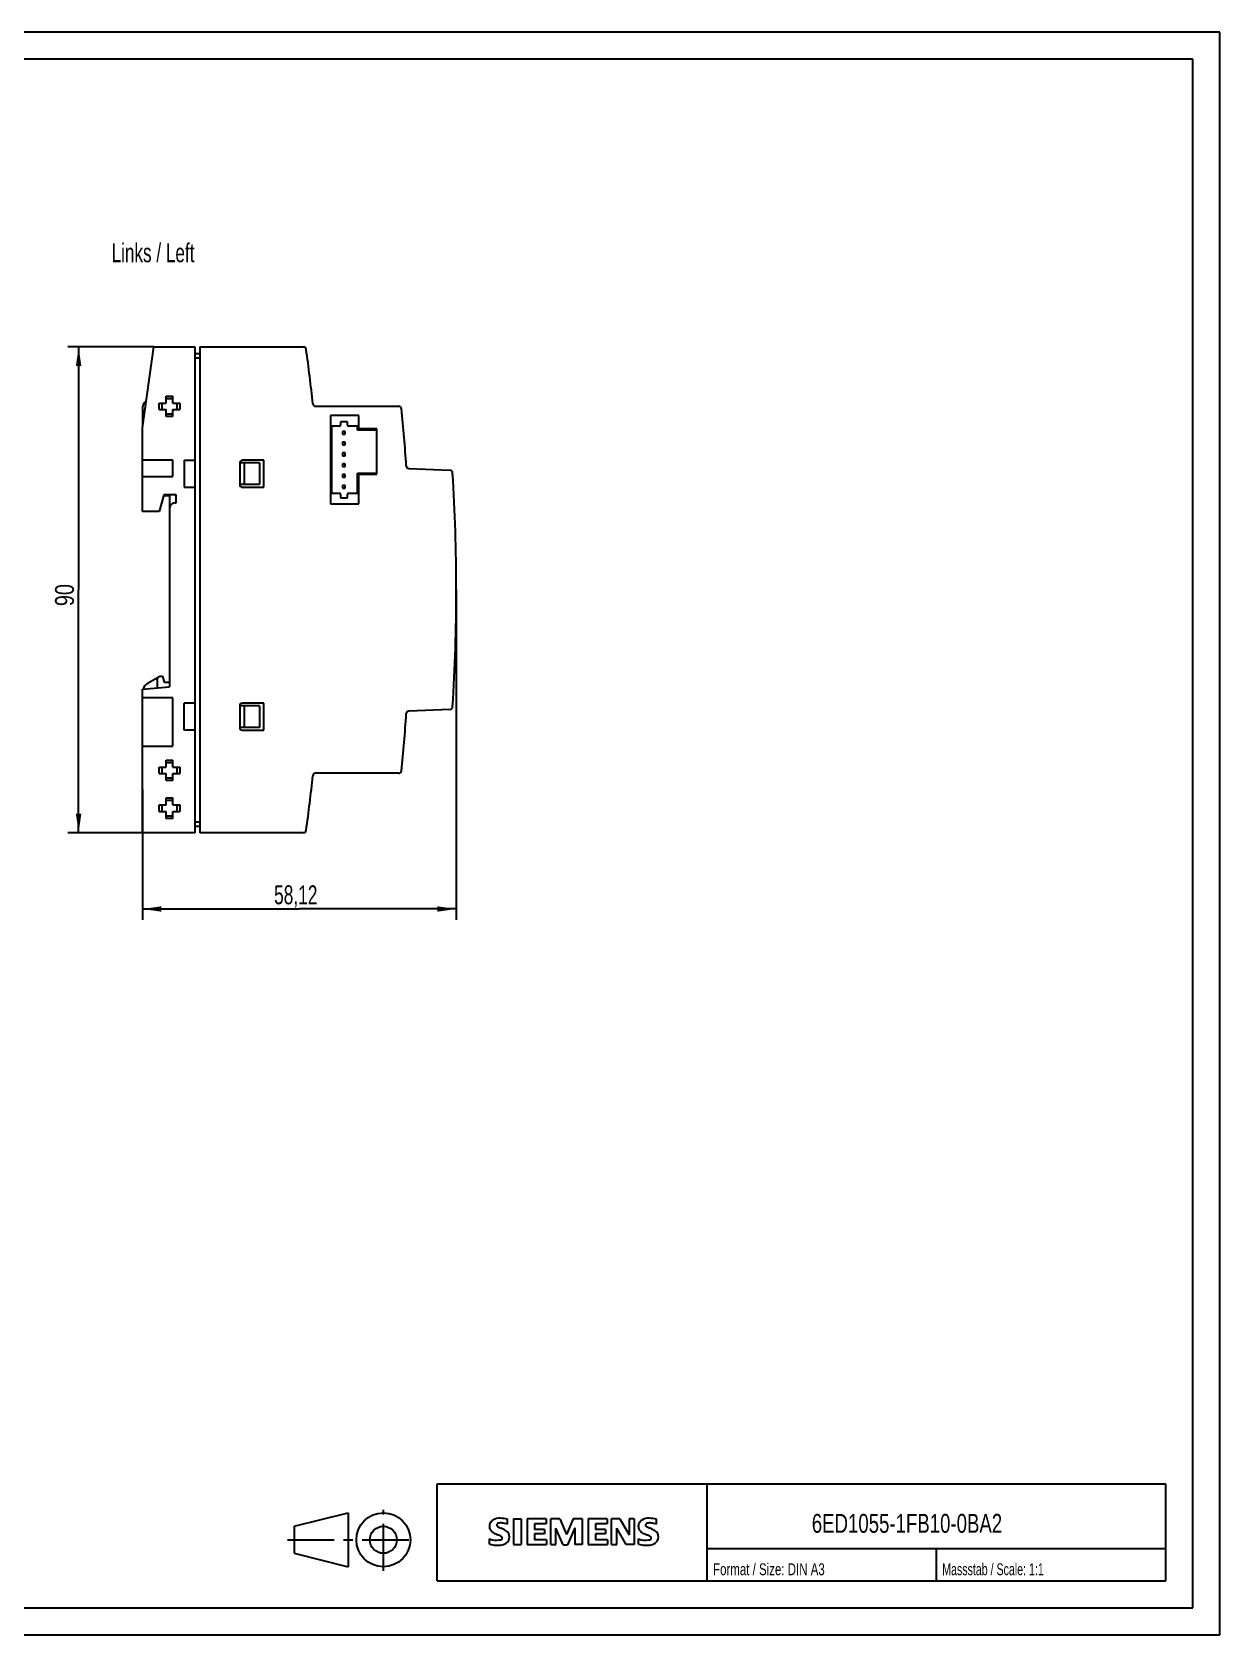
# Model space of a CAD drawing. Extents: x 0 to 420, y 0 to 297.
# Drawn here: x 199.9 to 420, y 0 to 297 of the extents above; entities that cross this region are included whole.
import ezdxf

# ---------------------------------------------------------------- set-up
doc = ezdxf.new("R2010")
doc.units = 0
doc.header["$LTSCALE"] = 23.1
doc.linetypes.add('CENTER', pattern=[0.6, 0.375, -0.075, 0.075, -0.075])
for name, color, linetype in [('11000_LEFT', 7, 'CONTINUOUS'), ('11100_DIM_LEFT', 7, 'CONTINUOUS'), ('11300_LEFT_GERMAN_ENGLISH', 7, 'CONTINUOUS'), ('90000_FRAME', 7, 'CONTINUOUS'), ('91000_TIP', 7, 'CONTINUOUS')]:
    doc.layers.add(name, color=color, linetype=linetype)
doc.styles.get("Standard").update_dxf_attribs({"font": 'txt', "width": 0.8})
doc.dimstyles.new('DIMSTYLE_1', dxfattribs={"dimtxt": 3.5, "dimasz": 3.5, "dimexe": 0.18, "dimexo": 0.0625, "dimgap": 0.09, "dimtad": 1, "dimtxsty": 'STANDARD', "dimcen": 0.09, "dimazin": 3, "dimtp": 0.05, "dimtm": 0.05, "dimtfac": 1, "dimtofl": 0, "dimtmove": 0, "dimatfit": 3, "dimtolj": 1})

# ---------------------------------------------------------------- blocks, each defined once
blk = doc.blocks.new('*D2')
at = {"layer": '11100_DIM_LEFT', "linetype": 'CONTINUOUS'}
for p, q in [((278.514843, 193.65356), (278.514843, 132.512443)), ((220.392431, 156.653559), (220.392431, 132.512443)), ((220.392431, 134.512443), (249.453637, 134.512443)), ((278.514843, 134.512443), (249.453637, 134.512443))]:
    blk.add_line(p, q, dxfattribs=at)
for points in [[(223.892431, 135.012443), (220.392431, 134.512443), (223.892431, 134.012443)], [(275.014843, 134.012443), (278.514843, 134.512443), (275.014843, 135.012443)]]:
    blk.add_solid(points, dxfattribs=at)
at = {"layer": '11100_DIM_LEFT', "linetype": 'CONTINUOUS', "width": 0.685714}
blk.add_text('58,12', height=3.5, dxfattribs=at).set_placement((244.763637, 135.387443))
blk = doc.blocks.new('*D3')
at = {"layer": '11100_DIM_LEFT', "linetype": 'CONTINUOUS'}
for p, q in [((222.5, 238.65), (206.55, 238.65)), ((208.55, 238.65), (208.55, 193.65)), ((208.55, 148.65), (208.55, 193.65)), ((225.24, 148.65), (206.55, 148.65))]:
    blk.add_line(p, q, dxfattribs=at)
for points in [[(209.05, 235.15), (208.55, 238.65), (208.05, 235.15)], [(208.05, 152.15), (208.55, 148.65), (209.05, 152.15)]]:
    blk.add_solid(points, dxfattribs=at)
at = {"layer": '11100_DIM_LEFT', "linetype": 'CONTINUOUS', "width": 0.785714}
blk.add_text('90', height=3.5, rotation=90, dxfattribs=at).set_placement((207.68, 190.63))

msp = doc.modelspace()

# ---------------------------------------------------------------- linework, layer by layer
at = {"layer": '11000_LEFT', "color": 7, "linetype": 'CONTINUOUS'}
for p, q in [((220.392, 223.654), (222.501, 238.654)), ((222.501, 238.654), (230.092, 238.654)), ((230.092, 238.654), (230.092, 148.654)), ((230.992, 238.654), (230.992, 148.654)), ((230.993, 238.654), (250.214, 238.654)), ((230.092, 237.454), (230.992, 237.454)), ((230.092, 236.654), (230.992, 236.654)), ((224.792, 228.254), (224.792, 229.554)), ((224.792, 229.554), (225.992, 229.554)), ((225.992, 229.054), (224.792, 229.054)), ((225.992, 228.254), (225.992, 229.554)), ((220.442, 224.009), (220.442, 227.654)), ((223.492, 227.054), (223.492, 228.254)), ((223.492, 228.254), (224.792, 228.254)), ((223.492, 227.054), (224.792, 227.054)), ((223.992, 228.254), (223.992, 227.054)), ((224.792, 225.754), (224.792, 227.054)), ((224.792, 226.254), (225.992, 226.254)), ((225.992, 225.754), (224.792, 225.754)), ((225.992, 228.254), (227.292, 228.254)), ((225.992, 225.754), (225.992, 227.054)), ((225.992, 227.054), (227.292, 227.054)), ((226.792, 227.054), (226.792, 228.254)), ((227.292, 228.254), (227.292, 227.054)), ((252.442, 227.654), (267.887, 227.654)), ((255.192, 225.954), (255.192, 209.554)), ((260.492, 225.954), (255.192, 225.954)), ((260.492, 223.454), (260.492, 225.954)), ((220.392, 208.154), (220.392, 223.654)), ((255.392, 223.954), (255.392, 211.554)), ((256.842, 223.954), (255.392, 223.954)), ((257.042, 224.804), (257.042, 224.154)), ((258.342, 224.804), (257.042, 224.804)), ((257.442, 223.004), (257.442, 222.504)), ((257.942, 223.004), (257.442, 223.004)), ((257.942, 222.504), (257.942, 223.004)), ((258.342, 224.154), (258.342, 224.804)), ((260.192, 223.954), (258.542, 223.954)), ((260.192, 223.254), (260.192, 223.954)), ((263.792, 223.254), (260.192, 223.254)), ((263.792, 223.454), (260.492, 223.454)), ((263.792, 215.054), (263.792, 223.454)), ((257.442, 222.504), (257.942, 222.504)), ((257.442, 221.004), (257.442, 220.504)), ((257.942, 221.004), (257.442, 221.004)), ((257.442, 220.504), (257.942, 220.504)), ((257.942, 220.504), (257.942, 221.004)), ((225.992, 217.654), (220.392, 217.654)), ((225.992, 214.654), (225.992, 217.654)), ((228.092, 217.654), (228.092, 212.654)), ((228.092, 217.654), (230.092, 217.654)), ((238.392, 217.154), (238.392, 213.154)), ((238.442, 217.154), (238.442, 213.154)), ((242.042, 217.154), (238.442, 217.154)), ((242.892, 217.654), (238.892, 217.654)), ((239.242, 217.154), (239.242, 213.154)), ((242.042, 217.154), (242.042, 213.154)), ((242.892, 212.654), (242.892, 217.654)), ((257.442, 219.004), (257.442, 218.504)), ((257.942, 219.004), (257.442, 219.004)), ((257.442, 218.504), (257.942, 218.504)), ((257.442, 217.004), (257.442, 216.504)), ((257.942, 217.004), (257.442, 217.004)), ((257.942, 218.504), (257.942, 219.004)), ((257.942, 216.504), (257.942, 217.004)), ((220.392, 214.654), (225.992, 214.654)), ((257.442, 216.504), (257.942, 216.504)), ((257.442, 215.004), (257.442, 214.504)), ((257.942, 215.004), (257.442, 215.004)), ((257.442, 214.504), (257.942, 214.504)), ((257.942, 214.504), (257.942, 215.004)), ((260.192, 211.554), (260.192, 215.254)), ((260.192, 215.254), (263.792, 215.254)), ((260.492, 209.554), (260.492, 215.054)), ((260.492, 215.054), (263.792, 215.054)), ((269.74, 216.134), (277.367, 215.801)), ((224.342, 211.254), (223.454, 208.154)), ((224.314, 211.154), (225.395, 211.154)), ((226.592, 211.254), (224.342, 211.254)), ((225.395, 211.154), (225.395, 175.654)), ((226.592, 209.754), (226.592, 211.254)), ((228.092, 212.654), (230.092, 212.654)), ((242.042, 213.154), (238.442, 213.154)), ((238.892, 212.654), (242.892, 212.654)), ((255.392, 211.554), (256.842, 211.554)), ((257.042, 211.354), (257.042, 210.704)), ((257.442, 213.004), (257.442, 212.504)), ((257.942, 213.004), (257.442, 213.004)), ((257.442, 212.504), (257.942, 212.504)), ((257.942, 212.504), (257.942, 213.004)), ((258.342, 210.704), (258.342, 211.354)), ((258.542, 211.554), (260.192, 211.554)), ((223.454, 208.154), (220.392, 208.154)), ((226.392, 209.754), (226.592, 209.754)), ((255.192, 209.554), (260.492, 209.554)), ((257.042, 210.704), (258.342, 210.704)), ((220.392, 175.216), (225.395, 175.654)), ((221.442, 176.408), (223.6, 177.654)), ((223.145, 175.457), (223.145, 177.391)), ((223.6, 177.654), (224.1, 177.654)), ((224.1, 177.654), (224.395, 176.554)), ((224.395, 176.554), (225.395, 176.554)), ((220.392, 148.654), (220.392, 175.216)), ((225.992, 173.654), (220.392, 173.654)), ((225.992, 164.654), (225.992, 173.654)), ((228.092, 167.654), (228.092, 172.654)), ((230.092, 172.654), (228.092, 172.654)), ((242.892, 172.654), (238.892, 172.654)), ((242.892, 167.654), (242.892, 172.654)), ((238.392, 172.154), (238.392, 168.154)), ((238.442, 172.154), (238.442, 168.154)), ((242.042, 172.154), (238.442, 172.154)), ((239.242, 172.154), (239.242, 168.154)), ((242.042, 172.154), (242.042, 168.154)), ((277.367, 171.506), (269.74, 171.173)), ((230.092, 167.654), (228.092, 167.654)), ((242.042, 168.154), (238.442, 168.154)), ((238.892, 167.654), (242.892, 167.654)), ((220.392, 164.654), (225.992, 164.654)), ((223.492, 159.604), (223.492, 160.804)), ((223.492, 160.804), (224.792, 160.804)), ((223.992, 160.804), (223.992, 159.604)), ((224.792, 160.804), (224.792, 162.104)), ((224.792, 162.104), (225.992, 162.104)), ((225.992, 161.604), (224.792, 161.604)), ((225.992, 160.804), (225.992, 162.104)), ((225.992, 160.804), (227.292, 160.804)), ((226.792, 159.604), (226.792, 160.804)), ((227.292, 160.804), (227.292, 159.604)), ((223.492, 159.604), (224.792, 159.604)), ((224.792, 158.304), (224.792, 159.604)), ((224.792, 158.804), (225.992, 158.804)), ((225.992, 158.304), (224.792, 158.304)), ((225.992, 158.304), (225.992, 159.604)), ((225.992, 159.604), (227.292, 159.604)), ((267.887, 159.654), (252.442, 159.654)), ((224.792, 153.804), (224.792, 155.104)), ((224.792, 155.104), (225.992, 155.104)), ((225.992, 154.604), (224.792, 154.604)), ((225.992, 153.804), (225.992, 155.104)), ((223.492, 152.604), (223.492, 153.804)), ((223.492, 153.804), (224.792, 153.804)), ((223.492, 152.604), (224.792, 152.604)), ((223.992, 153.804), (223.992, 152.604)), ((224.792, 151.304), (224.792, 152.604)), ((224.792, 151.804), (225.992, 151.804)), ((225.992, 153.804), (227.292, 153.804)), ((225.992, 151.304), (225.992, 152.604)), ((225.992, 152.604), (227.292, 152.604)), ((226.792, 152.604), (226.792, 153.804)), ((227.292, 153.804), (227.292, 152.604)), ((230.092, 148.654), (220.392, 148.654)), ((225.992, 151.304), (224.792, 151.304)), ((230.092, 150.654), (230.992, 150.654)), ((230.092, 149.854), (230.992, 149.854)), ((250.214, 148.654), (230.992, 148.654))]:
    msp.add_line(p, q, dxfattribs=at)
for centre, radius, start, end in [((250.214, 238.154), 0.5, 7.85767, 90), ((-72.23, 193.654), 326, 6.06555, 7.85767), ((221.442, 227.654), 1, 110.88846, 180), ((252.442, 228.154), 0.5, 186.06555, 270), ((267.887, 227.154), 0.5, 5.62545, 90), ((-72.217, 193.654), 342.25, 3.84433, 5.62545), ((256.842, 224.154), 0.2, 270, 360), ((258.542, 224.154), 0.2, 180, 270), ((238.892, 217.154), 0.5, 90, 180), ((269.762, 216.634), 0.5, 183.84433, 267.5), ((277.345, 215.301), 0.5, 3.54354, 87.5), ((-72.235, 193.654), 350.75, 356.45646, 3.54354), ((238.892, 213.154), 0.5, 180, 270), ((256.842, 211.354), 0.2, 0, 90), ((258.542, 211.354), 0.2, 90, 180), ((226.392, 208.754), 1, 90, 175.83476), ((222.442, 174.676), 2, 120, 163.98843), ((238.892, 172.154), 0.5, 90, 180), ((-72.217, 193.654), 342.25, 354.37456, 356.15567), ((269.762, 170.674), 0.5, 92.5, 176.15567), ((277.345, 172.006), 0.5, 272.5, 356.45646), ((238.892, 168.154), 0.5, 180, 270), ((-72.23, 193.654), 326, 352.14233, 353.93445), ((252.442, 159.154), 0.5, 90, 173.93445), ((267.887, 160.154), 0.5, 270, 354.37456), ((250.214, 149.154), 0.5, 270, 352.14233)]:
    msp.add_arc(centre, radius, start, end, dxfattribs=at)
at = {"layer": '90000_FRAME', "color": 7, "linetype": 'CONTINUOUS'}
for p, q in [((420, 297), (0, 297)), ((420, 0), (420, 297)), ((415, 292), (5, 292)), ((415, 5), (415, 292)), ((275, 28), (410, 28)), ((275, 10), (275, 28)), ((325, 10), (325, 28)), ((410, 10), (410, 28)), ((284.895, 20.916), (285.169, 21.19)), ((288.03, 20.499), (288.03, 21.449)), ((289.124, 21.497), (290.55, 21.497)), ((289.124, 21.497), (289.124, 16.744)), ((290.55, 21.497), (290.55, 16.744)), ((295.16, 21.497), (291.643, 21.497)), ((291.643, 21.497), (291.643, 16.744)), ((295.16, 21.497), (295.16, 20.618)), ((297.727, 21.497), (296.016, 21.497)), ((296.016, 16.744), (296.016, 21.497)), ((297.727, 21.497), (298.963, 18.597)), ((300.151, 21.497), (298.963, 18.597)), ((301.862, 21.497), (300.151, 21.497)), ((301.862, 21.497), (301.862, 16.744)), ((306.473, 21.497), (302.956, 21.497)), ((302.956, 21.497), (302.956, 16.744)), ((306.473, 21.497), (306.473, 20.618)), ((308.85, 21.497), (307.305, 21.497)), ((307.305, 16.744), (307.305, 21.497)), ((308.85, 21.497), (310.537, 18.55)), ((311.488, 21.497), (310.537, 21.497)), ((310.537, 21.497), (310.537, 18.55)), ((311.488, 21.497), (311.488, 16.744)), ((315.623, 20.499), (315.623, 21.449)), ((295.16, 20.618), (293.021, 20.618)), ((293.021, 20.618), (293.021, 19.548)), ((294.875, 19.548), (293.021, 19.548)), ((294.875, 18.764), (293.021, 18.764)), ((293.021, 18.764), (293.021, 17.647)), ((294.875, 19.548), (294.875, 18.764)), ((298.297, 16.696), (296.966, 19.786)), ((296.966, 16.744), (296.966, 19.786)), ((300.484, 19.833), (299.153, 16.696)), ((300.484, 19.833), (300.484, 16.744)), ((306.473, 20.618), (304.334, 20.618)), ((304.334, 20.618), (304.334, 19.548)), ((306.188, 19.548), (304.334, 19.548)), ((306.188, 18.764), (304.334, 18.764)), ((304.334, 18.764), (304.334, 17.647)), ((306.188, 19.548), (306.188, 18.764)), ((309.967, 16.744), (308.255, 19.786)), ((308.255, 16.744), (308.255, 19.786)), ((284.703, 16.839), (284.703, 17.789)), ((289.124, 16.744), (290.55, 16.744)), ((291.643, 16.744), (295.208, 16.744)), ((295.208, 17.647), (293.021, 17.647)), ((295.208, 17.647), (295.208, 16.744)), ((296.016, 16.744), (296.966, 16.744)), ((298.297, 16.696), (299.153, 16.696)), ((301.862, 16.744), (300.484, 16.744)), ((302.956, 16.744), (306.52, 16.744)), ((306.52, 17.647), (304.334, 17.647)), ((306.52, 17.647), (306.52, 16.744)), ((307.305, 16.744), (308.255, 16.744)), ((311.488, 16.744), (309.967, 16.744)), ((312.296, 16.839), (312.296, 17.789)), ((325, 16), (410, 16)), ((367.5, 10), (367.5, 16)), ((275, 10), (410, 10)), ((5, 5), (415, 5)), ((0, 0), (420, 0))]:
    msp.add_line(p, q, dxfattribs=at)
for centre, radius, start, end in [((285.795, 20.25), 1.12, 142.81392, 167.1523), ((286.14, 19.943), 1.581, 121.2141, 141.52548), ((286.52, 19.254), 2.367, 86.2218, 120.42726), ((286.251, 12.558), 9.068, 78.68271, 87.31476), ((313.387, 20.25), 1.12, 142.81392, 167.1523), ((313.733, 19.943), 1.581, 121.2141, 141.52548), ((314.112, 19.254), 2.367, 86.2218, 120.42726), ((313.844, 12.558), 9.068, 78.68271, 87.31476), ((285.963, 20.142), 1.309, 164.19749, 195.80251), ((285.9, 20.102), 1.239, 194.79522, 225.71766), ((286.504, 20.808), 2.166, 227.31193, 242.70403), ((290.359, 28.342), 10.629, 242.86201, 247.1042), ((286.307, 20.368), 0.303, 154.44004, 221.82017), ((286.386, 20.289), 0.41, 102.82878, 149.22596), ((286.717, 20.754), 0.866, 222.77604, 239.03624), ((279.564, 2.549), 17.332, 65.34147, 67.39978), ((287.619, 22.35), 2.699, 240.0482, 251.37797), ((286.803, 18.546), 2.202, 84.04001, 103.34277), ((284.21, 13.424), 6.859, 59.90203, 68.20365), ((286.692, 17.976), 0.34, 305.50322, 72.46529), ((286.463, 16.129), 4.642, 70.26259, 82.95242), ((286.886, 18.062), 1.505, 25.95629, 59.48348), ((286.958, 18.14), 1.406, 335.3868, 24.39151), ((313.555, 20.142), 1.309, 164.19749, 195.80251), ((313.493, 20.102), 1.239, 194.79522, 225.71766), ((314.097, 20.808), 2.166, 227.31193, 242.70403), ((317.952, 28.342), 10.629, 242.86201, 247.1042), ((313.9, 20.368), 0.303, 154.44004, 221.82017), ((313.979, 20.289), 0.41, 102.82878, 149.22596), ((314.31, 20.754), 0.866, 222.77604, 239.03624), ((307.156, 2.549), 17.332, 65.34147, 67.39978), ((315.212, 22.35), 2.699, 240.0482, 251.37797), ((314.396, 18.546), 2.202, 84.04001, 103.34277), ((311.803, 13.424), 6.859, 59.90203, 68.20365), ((314.285, 17.976), 0.34, 305.50322, 72.46529), ((314.055, 16.129), 4.642, 70.26259, 82.95242), ((314.479, 18.062), 1.505, 25.95629, 59.48348), ((314.551, 18.14), 1.406, 335.3868, 24.39151), ((285.948, 20.801), 3.259, 247.53002, 280.75795), ((286.126, 21.378), 4.757, 252.59392, 280.98166), ((286.408, 18.701), 1.112, 277.71, 295.68849), ((286.581, 18.76), 2.101, 282.40584, 311.86444), ((286.954, 18.193), 1.433, 315.89046, 333.52293), ((313.541, 20.801), 3.259, 247.53002, 280.75795), ((313.719, 21.378), 4.757, 252.59392, 280.98166), ((314, 18.701), 1.112, 277.71, 295.68849), ((314.174, 18.76), 2.101, 282.40584, 311.86444), ((314.546, 18.193), 1.433, 315.89046, 333.52293)]:
    msp.add_arc(centre, radius, start, end, dxfattribs=at)
at = {"layer": '91000_TIP', "color": 7, "linetype": 'CONTINUOUS'}
for p, q in [((248.508, 20.129), (258.508, 22.629)), ((258.508, 22.629), (258.508, 12.629)), ((248.508, 20.129), (248.508, 15.129)), ((248.508, 15.129), (258.508, 12.629))]:
    msp.add_line(p, q, dxfattribs=at)
at = {"layer": '91000_TIP', "color": 7, "linetype": 'CENTER'}
for p, q in [((265.008, 11.907), (265.008, 23.191)), ((247.229, 17.629), (270.831, 17.629))]:
    msp.add_line(p, q, dxfattribs=at)
at = {"layer": '91000_TIP', "color": 7, "linetype": 'CONTINUOUS'}
for radius in [5, 2.5]:
    msp.add_circle((265.008, 17.629), radius, dxfattribs=at)

# ---------------------------------------------------------------- texts
at = {"layer": '11300_LEFT_GERMAN_ENGLISH', "linetype": 'CONTINUOUS', "width": 0.678571}
msp.add_text('Links / Left', height=3.5, dxfattribs=at).set_placement((214.654, 254.352))
at = {"layer": '90000_FRAME', "color": 7, "linetype": 'CONTINUOUS'}
for s, height, width, p in [('6ED1055-1FB10-0BA2', 3.5, 0.736772, (344.382, 18.925)), ('Format / Size: DIN A3', 2.2, 0.723356, (326.092, 11.067)), ('Massstab / Scale: 1:1', 2.2, 0.668934, (368.545, 11.067))]:
    msp.add_text(s, height=height, dxfattribs=dict(at, width=width)).set_placement(p)

# ---------------------------------------------------------------- dimensions: what is measured, and where the dimension line sits
at = {"layer": '11100_DIM_LEFT', "linetype": 'CONTINUOUS'}
dim = msp.add_linear_dim(base=(208.552, 148.654), p1=(222.501, 238.654), p2=(225.241, 148.654), angle=270, text='90', dimstyle='DIMSTYLE_1', dxfattribs=at)
dim.commit()
dim.dimension.update_dxf_attribs({"geometry": '*D3', "text_midpoint": (205.927, 193.384), "dimtype": 160})
dim = msp.add_linear_dim(base=(278.515, 134.512), p1=(220.392, 156.654), p2=(278.515, 193.654), text='58,12', dimstyle='DIMSTYLE_1', dxfattribs=at)
dim.commit()
dim.dimension.update_dxf_attribs({"geometry": '*D2', "text_midpoint": (250.764, 137.137), "dimtype": 160})

doc.saveas('drawing.dxf')
